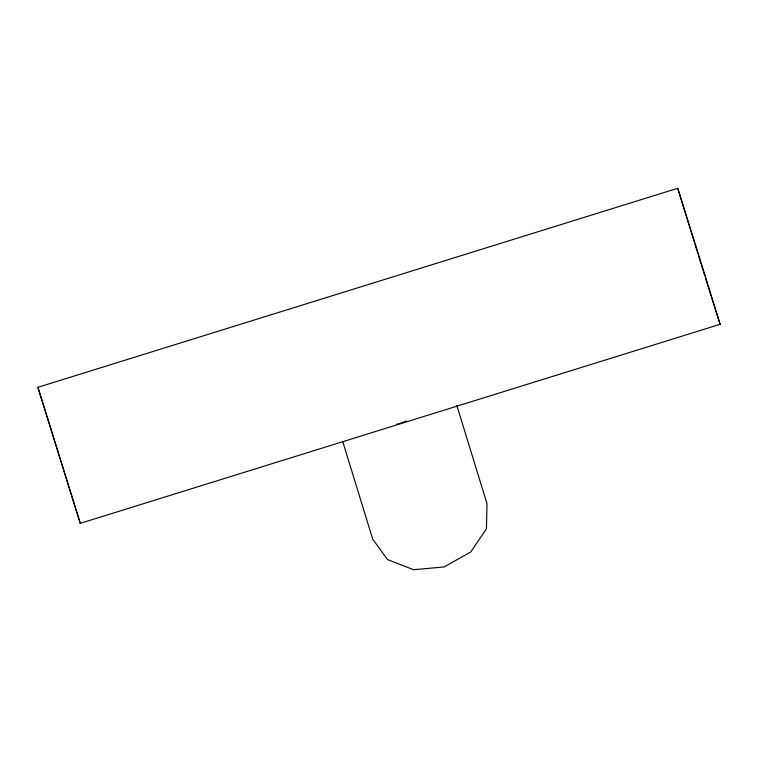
<?xml version="1.0" encoding="UTF-8"?>
<svg xmlns="http://www.w3.org/2000/svg" width="758" height="758" viewBox="0 0 758 758"><rect width="100%" height="100%" fill="white"/><g stroke="black" fill="none" stroke-linecap="round" stroke-linejoin="round"><path stroke-width="1.14" d="M401.124 423.002L406.515 421.003M37.9 387.31L677.728 188.278L696.469 247.762L720.1 324.31L80.272 523.342L37.9 387.31L80.272 523.342M396.69 424.253L400.044 423.4M720.1 324.31L705.471 277.978M701.358 264.826L704.779 275.779M690.784 230.773L694.195 241.755M694.878 243.953L697.947 253.845M698.63 256.033L701.017 263.727M690.443 229.674L677.728 188.278M456.809 405.407L486.977 503.634L486.456 528.781L470.765 551.957L444.112 566.946L413.641 569.722L387.509 559.565L372.718 539.175L342.9 442.075"/></g></svg>
